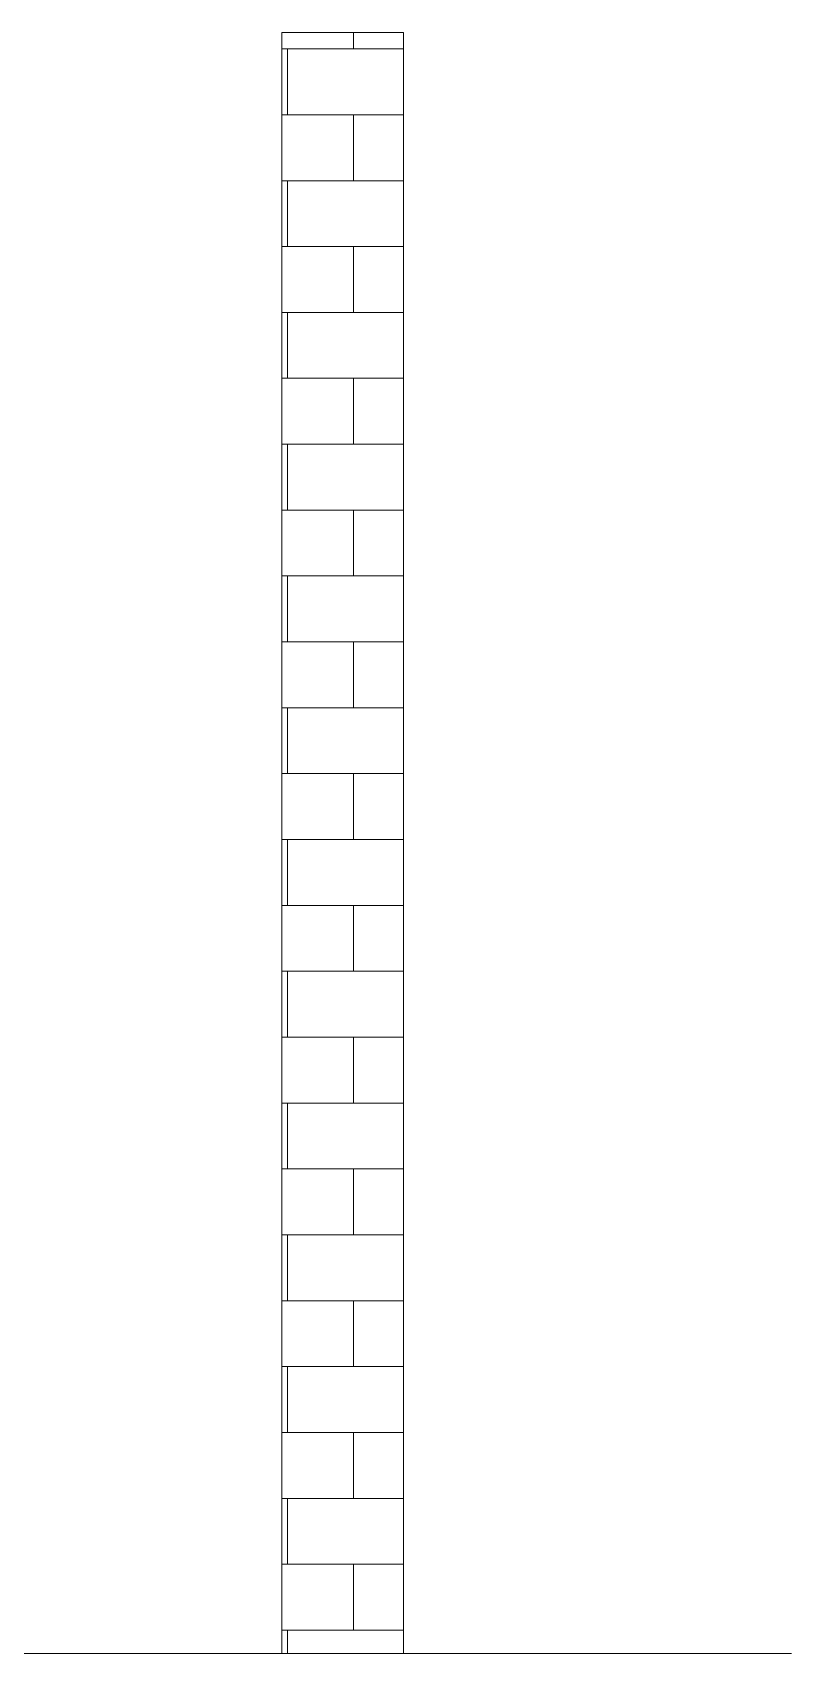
# Model space of a CAD drawing. Header units: inches. Extents: x -27 to 495, y -3 to 144.
# Drawn here: x 380.09 to 398.52, y 101.92 to 141.29 of the extents above; entities that cross this region are included whole.
import ezdxf

# ---------------------------------------------------------------- set-up
doc = ezdxf.new("R2010")
doc.units = ezdxf.units.IN
doc.layers.add('ZANO_R', color=7, linetype='Continuous', lineweight=0)

msp = doc.modelspace()

# ---------------------------------------------------------------- hatches: boundary and pattern name
at = {"layer": 'ZANO_R', "ltscale": 10, "transparency": 33554559}
h = msp.add_hatch(dxfattribs=at)
h.set_pattern_fill('AR-B816', scale=0.007874)
h.set_pattern_definition([(0, (-58.5156, 126.4858), (0, 1.6), []), (90, (-58.5156, 126.4858), (-1.6, 1.6), [1.6, -1.6])])
h.paths.add_polyline_path([(386.14562, 141.28732), (386.14562, 101.91724), (389.09838, 101.91724), (389.09838, 141.28732)])

# ---------------------------------------------------------------- linework, layer by layer
at = {"layer": 'ZANO_R'}
for p, q in [((386.14562, 101.91724), (386.14562, 141.28732)), ((386.14562, 141.28732), (389.09838, 141.28732)), ((389.09838, 141.28732), (389.09838, 101.91724)), ((310.13543, 101.91724), (398.52484, 101.91724))]:
    msp.add_line(p, q, dxfattribs=at)

doc.saveas('drawing.dxf')
